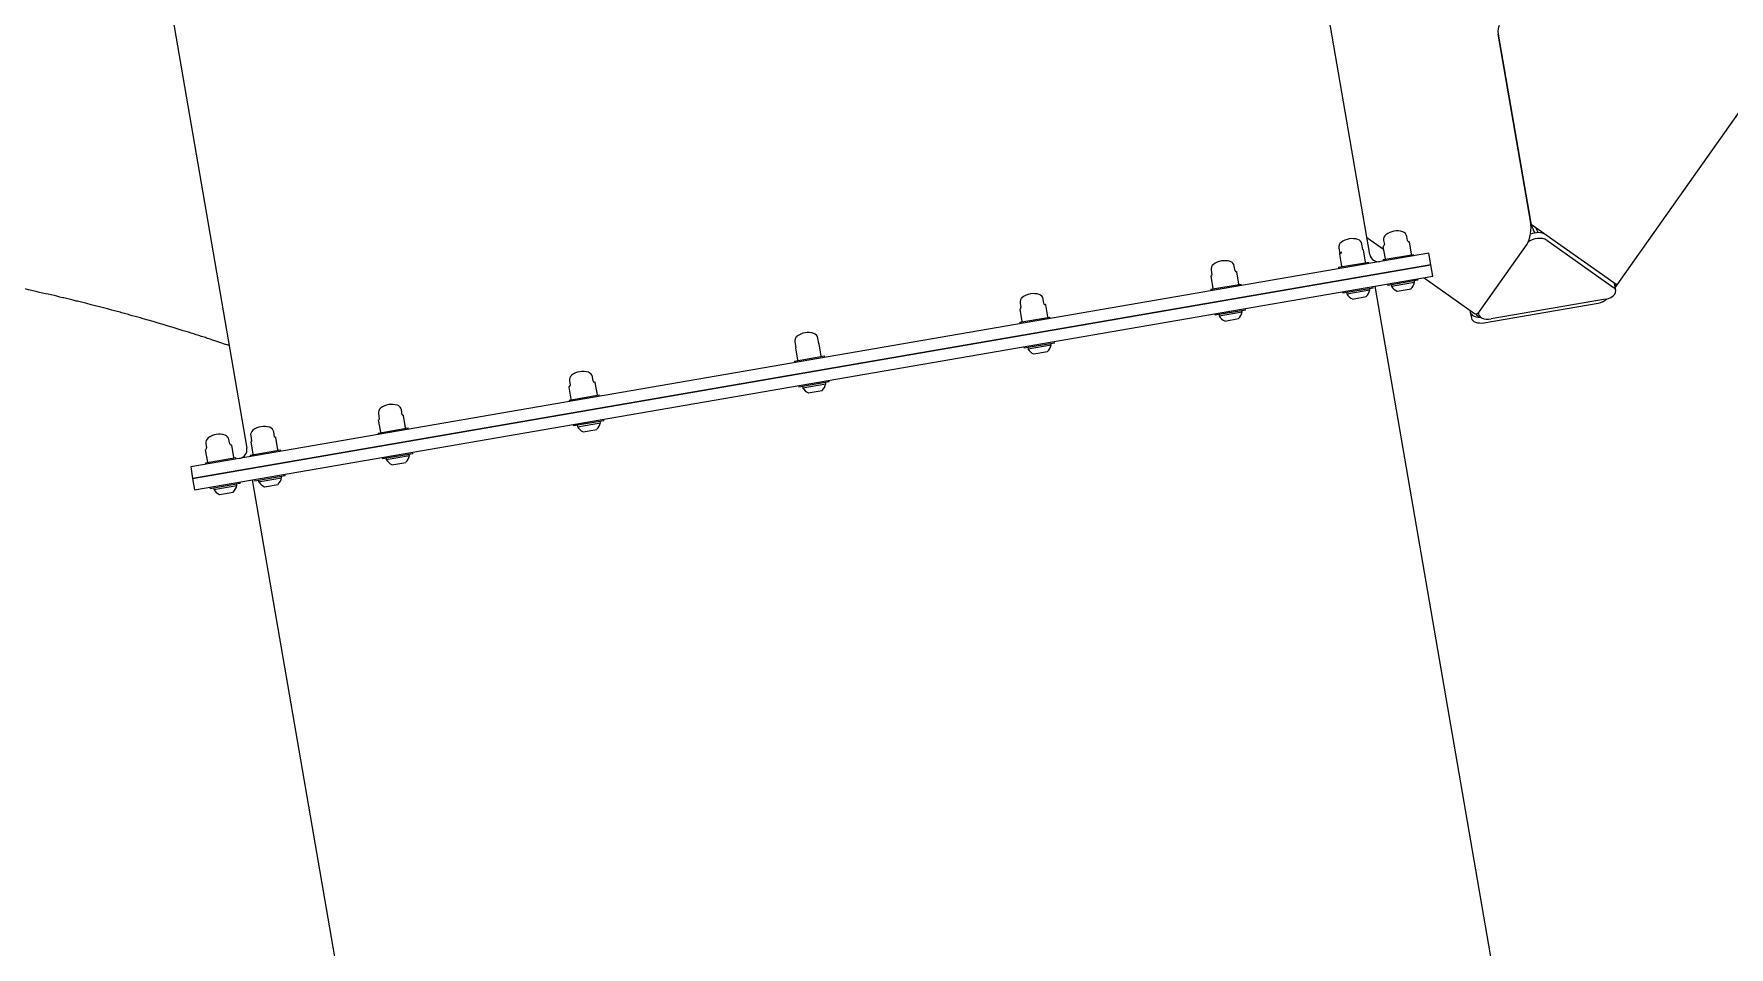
# Model space of a CAD drawing. Header units: millimetres. Extents: x 246416442 to 246896683, y 7418963194 to 7419503218.
# Drawn here: x 246834913 to 246836073, y 7419443512 to 7419444137 of the extents above; entities that cross this region are included whole.
import ezdxf
from ezdxf.lldxf.tags import DXFTag

# ---------------------------------------------------------------- set-up
doc = ezdxf.new("R2010")
doc.units = ezdxf.units.MM
doc.layers.add('L-Hatch Boundary', color=1, linetype='Continuous')
doc.layers.add('L-X-E-PLAY', color=9, linetype='Continuous')
doc.layers.add('L-SUB-SOIL DRAINAGE', color=170, linetype='SUBSOIL', lineweight=20)
doc.styles.get("Standard").update_dxf_attribs({"font": 'arial.ttf'})
tags = doc.linetypes.add('SUBSOIL', pattern='A,12.7,-5.08,["SSD",Standard,S=2.54,R=0,X=-2.54,Y=-1.27],-6.35', length=24.13).pattern_tags.tags
tags[6] = DXFTag(74, 10)

# ---------------------------------------------------------------- blocks, each defined once
blk = doc.blocks.new('Kubus Triple - Moduplay')
at = {"layer": 'L-X-E-PLAY', "lineweight": 25}
for p, q in [((-141455.4, -697982.5), (-141455.4, -698366.1)), ((-140675.4, -698366.1), (-140675.4, -697982.5)), ((-140512, -698415.4), (-140079.1, -697982.5)), ((-140563.1, -698232.4), (-140563.1, -698362.4)), ((-140563.1, -698362.4), (-140563.1, -698232.4)), ((-141483.6, -698362.3), (-141483.6, -698370.8)), ((-141482.4, -698358.2), (-141482.4, -698361.1)), ((-141466.4, -698361.1), (-141466.4, -698358.2)), ((-141465.2, -698370.8), (-141465.2, -698362.3)), ((-141452, -698362.3), (-141452, -698370.8)), ((-141451.3, -698358.2), (-141451.3, -698361.7)), ((-141435.3, -698361.7), (-141435.3, -698358.2)), ((-141434.6, -698370.8), (-141434.6, -698362.3)), ((-141363.4, -698362.3), (-141363.4, -698370.8)), ((-141362.6, -698358.2), (-141362.6, -698361.7)), ((-141346.6, -698361.7), (-141346.6, -698358.2)), ((-141345.9, -698370.8), (-141345.9, -698362.3)), ((-141231.1, -698362.3), (-141231.1, -698370.8)), ((-141229.9, -698358.2), (-141229.9, -698361.1)), ((-141213.9, -698361.1), (-141213.9, -698358.2)), ((-141212.7, -698370.8), (-141212.7, -698362.3)), ((-141073.6, -698362.3), (-141073.6, -698370.8)), ((-141073.4, -698358.2), (-141073.4, -698362)), ((-141057.4, -698362), (-141057.4, -698358.2)), ((-141057.2, -698370.8), (-141057.2, -698362.3)), ((-140917.9, -698362.3), (-140917.9, -698370.8)), ((-140916.9, -698358.2), (-140916.9, -698361.3)), ((-140900.9, -698361.3), (-140900.9, -698358.2)), ((-140899.8, -698370.8), (-140899.8, -698362.3)), ((-140785.2, -698362.3), (-140785.2, -698370.8)), ((-140785, -698362.1), (-140785, -698362.1)), ((-140784.2, -698358.2), (-140784.2, -698361.4)), ((-140768.2, -698361.4), (-140768.2, -698358.2)), ((-140767.4, -698362.1), (-140767.4, -698362.1)), ((-140767.2, -698370.8), (-140767.2, -698362.3)), ((-140695.8, -698362.3), (-140695.8, -698370.8)), ((-140695.5, -698358.2), (-140695.5, -698362)), ((-140679.5, -698362), (-140679.5, -698358.2)), ((-140679.2, -698370.8), (-140679.2, -698362.3)), ((-140675.4, -698354.2), (-140665.6, -698364)), ((-140665.6, -698362.3), (-140665.6, -698370.8)), ((-140664.4, -698358.2), (-140664.4, -698361.1)), ((-140648.4, -698361.1), (-140648.4, -698358.2)), ((-140647.2, -698370.8), (-140647.2, -698362.3)), ((-140635.4, -698372.1), (-141495.4, -698372.1)), ((-141495.4, -698372.1), (-141495.4, -698380.1)), ((-141484.9, -698371.1), (-141463.9, -698371.1)), ((-141484.9, -698371.1), (-141484.9, -698372.1)), ((-141463.9, -698372.1), (-141463.9, -698371.1)), ((-141453.8, -698371.1), (-141432.8, -698371.1)), ((-141453.8, -698371.1), (-141453.8, -698372.1)), ((-141432.8, -698372.1), (-141432.8, -698371.1)), ((-141365.1, -698371.1), (-141344.1, -698371.1)), ((-141365.1, -698371.1), (-141365.1, -698372.1)), ((-141344.1, -698372.1), (-141344.1, -698371.1)), ((-141232.4, -698371.1), (-141211.4, -698371.1)), ((-141232.4, -698371.1), (-141232.4, -698372.1)), ((-141211.4, -698372.1), (-141211.4, -698371.1)), ((-141075.9, -698371.1), (-141054.9, -698371.1)), ((-141075.9, -698371.1), (-141075.9, -698372.1)), ((-141054.9, -698372.1), (-141054.9, -698371.1)), ((-140919.4, -698371.1), (-140898.4, -698371.1)), ((-140919.4, -698371.1), (-140919.4, -698372.1)), ((-140898.4, -698372.1), (-140898.4, -698371.1)), ((-140786.7, -698371.1), (-140765.7, -698371.1)), ((-140786.7, -698371.1), (-140786.7, -698372.1)), ((-140765.7, -698372.1), (-140765.7, -698371.1)), ((-140698, -698371.1), (-140677, -698371.1)), ((-140698, -698371.1), (-140698, -698372.1)), ((-140677, -698372.1), (-140677, -698371.1)), ((-140666.9, -698371.1), (-140645.9, -698371.1)), ((-140666.9, -698371.1), (-140666.9, -698372.1)), ((-140645.9, -698372.1), (-140645.9, -698371.1)), ((-140635.4, -698380.1), (-140635.4, -698372.1)), ((-140563, -698364.5), (-140554.1, -698373.4)), ((-140554.1, -698373.4), (-140514.1, -698413.4)), ((-140635.4, -698380.1), (-141495.4, -698380.1)), ((-141495.4, -698380.1), (-140635.4, -698380.1)), ((-141495.4, -698380.1), (-141495.4, -698388.1)), ((-140635.4, -698388.1), (-140635.4, -698380.1)), ((-140608.1, -698417.4), (-140568.1, -698377.4)), ((-140554.4, -698377.1), (-140514.8, -698416.8)), ((-141495.4, -698388.1), (-140635.4, -698388.1)), ((-141484.9, -698388.1), (-141484.9, -698389.1)), ((-141463.9, -698389.1), (-141484.9, -698389.1)), ((-141482.4, -698389.1), (-141482.4, -698390)), ((-141482.4, -698390), (-141466.4, -698390)), ((-141479.2, -698394.1), (-141469.6, -698394.1)), ((-141466.4, -698390), (-141466.4, -698389.1)), ((-141463.9, -698389.1), (-141463.9, -698388.1)), ((-141455.4, -698388.1), (-141455.4, -699279.4)), ((-141453.8, -698388.1), (-141453.8, -698389.1)), ((-141432.8, -698389.1), (-141453.8, -698389.1)), ((-141451.3, -698389.1), (-141451.3, -698390)), ((-141451.3, -698390), (-141435.3, -698390)), ((-141448, -698394.1), (-141438.5, -698394.1)), ((-141435.3, -698390), (-141435.3, -698389.1)), ((-141432.8, -698389.1), (-141432.8, -698388.1)), ((-141365.1, -698388.1), (-141365.1, -698389.1)), ((-141344.1, -698389.1), (-141365.1, -698389.1)), ((-141362.6, -698389.1), (-141362.6, -698390)), ((-141362.6, -698390), (-141346.6, -698390)), ((-141359.4, -698394.1), (-141349.8, -698394.1)), ((-141346.6, -698390), (-141346.6, -698389.1)), ((-141344.1, -698389.1), (-141344.1, -698388.1)), ((-141232.4, -698388.1), (-141232.4, -698389.1)), ((-141211.4, -698389.1), (-141232.4, -698389.1)), ((-141229.9, -698389.1), (-141229.9, -698390)), ((-141229.9, -698390), (-141213.9, -698390)), ((-141226.7, -698394.1), (-141217.2, -698394.1)), ((-141213.9, -698390), (-141213.9, -698389.1)), ((-141211.4, -698389.1), (-141211.4, -698388.1)), ((-141075.9, -698388.1), (-141075.9, -698389.1)), ((-141054.9, -698389.1), (-141075.9, -698389.1)), ((-141073.4, -698389.1), (-141073.4, -698390)), ((-141073.4, -698390), (-141057.4, -698390)), ((-141070.2, -698394.1), (-141060.6, -698394.1)), ((-141057.4, -698390), (-141057.4, -698389.1)), ((-141054.9, -698389.1), (-141054.9, -698388.1)), ((-140919.4, -698388.1), (-140919.4, -698389.1)), ((-140898.4, -698389.1), (-140919.4, -698389.1)), ((-140916.9, -698389.1), (-140916.9, -698390)), ((-140916.9, -698390), (-140900.9, -698390)), ((-140913.6, -698394.1), (-140904.1, -698394.1)), ((-140900.9, -698390), (-140900.9, -698389.1)), ((-140898.4, -698389.1), (-140898.4, -698388.1)), ((-140786.7, -698388.1), (-140786.7, -698389.1)), ((-140765.7, -698389.1), (-140786.7, -698389.1)), ((-140784.2, -698389.1), (-140784.2, -698390)), ((-140784.2, -698390), (-140768.2, -698390)), ((-140781, -698394.1), (-140771.4, -698394.1)), ((-140768.2, -698390), (-140768.2, -698389.1)), ((-140765.7, -698389.1), (-140765.7, -698388.1)), ((-140698, -698388.1), (-140698, -698389.1)), ((-140677, -698389.1), (-140698, -698389.1)), ((-140695.5, -698389.1), (-140695.5, -698390)), ((-140695.5, -698390), (-140679.5, -698390)), ((-140692.3, -698394.1), (-140682.8, -698394.1)), ((-140679.5, -698390), (-140679.5, -698389.1)), ((-140677, -698389.1), (-140677, -698388.1)), ((-140675.4, -699279.4), (-140675.4, -698388.1)), ((-140666.9, -698388.1), (-140666.9, -698389.1)), ((-140645.9, -698389.1), (-140666.9, -698389.1)), ((-140664.4, -698389.1), (-140664.4, -698390)), ((-140664.4, -698390), (-140648.4, -698390)), ((-140661.2, -698394.1), (-140651.6, -698394.1)), ((-140648.4, -698390), (-140648.4, -698389.1)), ((-140645.9, -698389.1), (-140645.9, -698388.1)), ((-140641.5, -698388.1), (-140611.6, -698418)), ((-140614.3, -698416.7), (-140614.3, -698420.8)), ((-140609, -698418.1), (-140609, -698419.1)), ((-140514.1, -698413.4), (-140512, -698415.4)), ((-140513.8, -698414.4), (-140513.3, -698414.4)), ((-140513.7, -698419.1), (-140513.7, -698415)), ((-140513.7, -698417.1), (-140512, -698415.4)), ((-140606.3, -698425.4), (-140527, -698425.4)), ((-140521.7, -698423.7), (-140601, -698423.7))]:
    blk.add_line(p, q, dxfattribs=at)
for centre, radius, start, end in [((-141483.3, -698362.3), 0.25, 92.3401, 180), ((-141483.4, -698361.1), 0.971, 297.3885, 359.5218), ((-141478.4, -698358.2), 4, 117.5333, 180), ((-141474.4, -698365.9), 12.7, 62.4667, 117.5333), ((-141470.4, -698358.2), 4, 0, 62.4667), ((-141465.4, -698361.1), 0.97, 180.4551, 242.6717), ((-141465.5, -698362.3), 0.25, 0, 87.6839), ((-141451.7, -698362.3), 0.25, 92.4702, 180), ((-141447.3, -698358.2), 4, 117.5333, 180), ((-141451.4, -698361.7), 0.149, 353.4278, 2.5065), ((-141443.3, -698365.9), 12.7, 62.4667, 117.5333), ((-141439.3, -698358.2), 4, 0, 62.4667), ((-141435.1, -698361.7), 0.164, 177.6646, 185.9564), ((-141434.8, -698362.3), 0.25, 0, 87.5626), ((-141363.1, -698362.3), 0.25, 92.4542, 180), ((-141358.6, -698358.2), 4, 117.5333, 180), ((-141362, -698361.7), 0.576, 179.2767, 179.5917), ((-141362.6, -698361.7), 0.0516, 175.1826, 183.6637), ((-141354.6, -698365.9), 12.7, 62.4667, 117.5333), ((-141350.6, -698358.2), 4, 0, 62.4667), ((-141346.1, -698362.3), 0.25, 0, 87.5775), ((-141230.8, -698362.3), 0.25, 92.343, 180), ((-141230.9, -698361.1), 0.965, 282.9441, 289.7586), ((-141230.9, -698361.1), 0.965, 304.6937, 358.8475), ((-141225.9, -698358.2), 4, 117.5333, 180), ((-141221.9, -698365.9), 12.7, 62.4667, 117.5333), ((-141217.9, -698358.2), 4, 0, 62.4667), ((-141213, -698361.1), 0.963, 181.1237, 257.1971), ((-141213, -698362.3), 0.25, 0, 87.6811), ((-141073.4, -698362.3), 0.25, 92.6044, 180), ((-141069.4, -698358.2), 4, 117.5333, 180), ((-141065.4, -698365.9), 12.7, 62.4667, 117.5333), ((-141061.4, -698358.2), 4, 0, 62.4667), ((-141057.4, -698362.3), 0.25, 0, 84.4947), ((-140917.7, -698362.3), 0.25, 92.3762, 180), ((-140917.7, -698361.3), 0.815, 277.849, 355.5076), ((-140912.9, -698358.2), 4, 117.5333, 180), ((-140908.9, -698365.9), 12.7, 62.4667, 117.5333), ((-140904.9, -698358.2), 4, 0, 62.4667), ((-140900.1, -698361.3), 0.815, 184.5206, 262.1436), ((-140900.1, -698362.3), 0.25, 0, 87.6502), ((-140785, -698362.3), 0.25, 92.3853, 180), ((-140785, -698361.7), 0.357, 269.8889, 280.6251), ((-140785, -698361.3), 0.788, 273.9875, 354.0971), ((-140780.2, -698358.2), 4, 117.5333, 180), ((-140776.2, -698365.9), 12.7, 62.4667, 117.5333), ((-140772.2, -698358.2), 4, 0, 62.4667), ((-140767.4, -698361.3), 0.789, 185.965, 265.974), ((-140767.4, -698361.5), 0.638, 256.3081, 269.2343), ((-140767.4, -698362.3), 0.25, 0, 87.6417), ((-140695.6, -698362.3), 0.25, 92.5803, 180), ((-140695.6, -698362), 0.0996, 277.7896, 311.784), ((-140691.5, -698358.2), 4, 117.5333, 180), ((-140687.5, -698365.9), 12.7, 62.4667, 117.5333), ((-140683.5, -698358.2), 4, 0, 62.4667), ((-140679.5, -698362), 0.0991, 213.6465, 262.504), ((-140679.5, -698362.3), 0.25, 0, 87.4598), ((-140665.3, -698362.3), 0.25, 92.3401, 180), ((-140665.4, -698361.1), 0.971, 297.2551, 359.5216), ((-140660.4, -698358.2), 4, 117.5333, 180), ((-140656.4, -698365.9), 12.7, 62.4667, 117.5333), ((-140652.4, -698358.2), 4, 0, 62.4667), ((-140647.4, -698361.1), 0.97, 180.453, 242.4722), ((-140647.5, -698362.3), 0.25, 0, 87.6839), ((-141483.3, -698370.8), 0.25, 180, 270), ((-141465.5, -698370.8), 0.25, 270, 0), ((-141461.4, -698366.1), 6, 270, 0), ((-141451.7, -698370.8), 0.25, 180, 270), ((-141434.8, -698370.8), 0.25, 270, 0), ((-141363.1, -698370.8), 0.25, 180, 270), ((-141346.1, -698370.8), 0.25, 270, 0), ((-141230.8, -698370.8), 0.25, 180, 270), ((-141213, -698370.8), 0.25, 270, 0), ((-141073.4, -698370.8), 0.25, 180, 270), ((-141057.4, -698370.8), 0.25, 270, 0), ((-140917.7, -698370.8), 0.25, 180, 270), ((-140900.1, -698370.8), 0.25, 270, 0), ((-140785, -698370.8), 0.25, 180, 270), ((-140767.4, -698370.8), 0.25, 270, 0), ((-140695.6, -698370.8), 0.25, 180, 270), ((-140679.5, -698370.8), 0.25, 270, 0), ((-140669.4, -698366.1), 6, 180, 270), ((-140665.3, -698370.8), 0.25, 180, 270), ((-140647.5, -698370.8), 0.25, 270, 0), ((-141474.6, -698387.1), 8.32, 200, 236.5916), ((-141474.2, -698387.1), 8.32, 303.4084, 340), ((-141443.4, -698387.1), 8.32, 200, 236.5916), ((-141443.1, -698387.1), 8.32, 303.4084, 340), ((-141354.8, -698387.1), 8.32, 200, 236.5916), ((-141354.4, -698387.1), 8.32, 303.4084, 340), ((-141222.1, -698387.1), 8.32, 200, 236.5916), ((-141221.7, -698387.1), 8.32, 303.4084, 340), ((-141065.6, -698387.1), 8.32, 200, 236.5916), ((-141065.2, -698387.1), 8.32, 303.4084, 340), ((-140909.1, -698387.1), 8.32, 200, 236.5916), ((-140908.7, -698387.1), 8.32, 303.4084, 340), ((-140776.4, -698387.1), 8.32, 200, 236.5916), ((-140776, -698387.1), 8.32, 303.4084, 340), ((-140687.7, -698387.1), 8.32, 200, 236.5916), ((-140687.4, -698387.1), 8.32, 303.4084, 340), ((-140656.6, -698387.1), 8.32, 200, 236.5916), ((-140656.2, -698387.1), 8.32, 303.4084, 340), ((-140603.1, -698412.4), 10, 216.8699, 238.1719), ((-140523.1, -698412.4), 10, 339.9442, 348.4631), ((-140523.1, -698412.4), 10, 348.4631, 349.4499)]:
    blk.add_arc(centre, radius, start, end, dxfattribs=at)
for centre, major_axis, ratio, start_param, end_param in [((-140558.1, -698237.4), (2.6, -11.1), 0.381966, 3.373416, 4.158815), ((-141483.4, -698361.1), (-0.41, 0.912), 0.998365, 2.760379, 3.200566), ((-141465.4, -698361.1), (0.41, 0.912), 0.998365, 3.082448, 3.522806), ((-141451.8, -698361.1), (-0.071, 0.997), 0.944485, 3.115012, 3.137341), ((-141363.2, -698361.1), (-0.076, 0.997), 0.950853, 3.110399, 3.153612), ((-141345.6, -698361.6), (0.999, 0.05), 0.952518, 3.089185, 3.141308), ((-141346, -698361.1), (0.076, 0.997), 0.950853, 3.130007, 3.172786), ((-141230.9, -698361.1), (-0.309, 0.951), 0.997122, 2.868866, 3.449125), ((-141212.9, -698361.1), (0.309, 0.951), 0.997122, 3.226765, 3.414319), ((-140917.7, -698361.1), (-0.128, 0.992), 0.983019, 3.0565, 3.162826), ((-140900, -698361.1), (0.128, 0.992), 0.983019, 3.120376, 3.226686), ((-140785, -698361.1), (-0.116, 0.993), 0.97918, 3.111265, 3.148664), ((-140696.4, -698361.6), (-0.909, 0.417), 0.942386, 2.955096, 3.10205), ((-140695, -698361.1), (0.042, -0.999), 0.827483, 0.006328, 1.536218), ((-140665.4, -698361.1), (-0.41, 0.912), 0.998365, 2.760379, 3.198358), ((-140647.4, -698361.1), (0.41, 0.912), 0.998365, 3.078882, 3.522806), ((-140568.1, -698367.4), (-2.6, -11.1), 0.381966, 0.553574, 2.124371), ((-140558.1, -698367.4), (-2.6, 11.1), 0.381966, 1.017222, 1.21858), ((-140561.4, -698379.4), (-8, 0), 0.57735, 3.665191, 5.528395), ((-140561.4, -698375.4), (-8, 0), 0.57735, 3.665191, 5.13717), ((-140558.1, -698367.4), (2.6, -11.1), 0.381966, 4.360173, 4.928923), ((-140558.1, -698367.4), (1.31, -5.57), 0.381966, 4.570331, 5.311118), ((-140606.3, -698416.7), (8, 0), 0.57735, 2.89295, 4.483389), ((-140606.3, -698420.8), (8, 0), 0.57735, 3.141593, 4.712389), ((-140608.1, -698407.4), (2.6, 11.1), 0.381966, 2.909769, 3.695167), ((-140601, -698419.1), (8, 0), 0.57735, 2.888388, 4.712389), ((-140521.7, -698419.1), (-8, 0), 0.57735, 1.570796, 3.665191), ((-140521.7, -698415), (-8, 0), 0.57735, 3.141593, 3.665191), ((-140518.1, -698407.4), (-2.6, 11.1), 0.381966, 3.66119, 3.957457), ((-140527, -698420.8), (-8, 0), 0.57735, 1.570796, 2.482984)]:
    blk.add_ellipse(centre, major_axis=major_axis, ratio=ratio, start_param=start_param, end_param=end_param, dxfattribs=at)
for points, knots in [([(-141455.4, -698294.8), (-141457, -698294), (-141460.2, -698292.2), (-141464.5, -698289.9), (-141468.2, -698287.9), (-141474.7, -698284.5), (-141488.6, -698277.3), (-141503.9, -698269.7), (-141516, -698264), (-141520.6, -698261.8), (-141524.1, -698260.1), (-141533.6, -698255.7), (-141543.1, -698251.4), (-141552.3, -698247.4), (-141555.5, -698246), (-141558.7, -698244.6), (-141565.9, -698241.5), (-141573.1, -698238.5), (-141580.5, -698235.4), (-141585.1, -698233.5), (-141591.6, -698230.9), (-141598.1, -698228.4), (-141603.4, -698226.3), (-141606.9, -698224.9), (-141612.9, -698222.6), (-141618.8, -698220.4), (-141624.9, -698218.1), (-141630.1, -698216.2), (-141635.4, -698214.3), (-141640.5, -698212.5), (-141644, -698211.3), (-141648.3, -698209.8), (-141652.7, -698208.3), (-141656.8, -698206.9), (-141659.9, -698205.8), (-141664.1, -698204.4), (-141668.5, -698203), (-141673, -698201.5), (-141676.4, -698200.4), (-141679.9, -698199.3), (-141683.5, -698198.1), (-141687, -698197.1), (-141690.1, -698196.1), (-141693.3, -698195.1), (-141697.6, -698193.8), (-141701.9, -698192.5), (-141706, -698191.3), (-141709, -698190.4), (-141712.5, -698189.4), (-141716.6, -698188.2), (-141720.6, -698187.1), (-141724.6, -698186), (-141728.3, -698184.9), (-141731.5, -698184), (-141734.4, -698183.2), (-141737.5, -698182.4), (-141741, -698181.5), (-141744.2, -698180.6), (-141747.2, -698179.9), (-141750.4, -698179), (-141753.9, -698178.1), (-141757.3, -698177.3), (-141760.5, -698176.5), (-141763.9, -698175.6), (-141767.3, -698174.8), (-141770.8, -698173.9), (-141774.3, -698173.1), (-141777.8, -698172.3), (-141780.8, -698171.6), (-141784, -698170.8), (-141787.3, -698170.1), (-141790.9, -698169.3), (-141794.7, -698168.4), (-141798.8, -698167.5), (-141802.9, -698166.6), (-141806.7, -698165.8), (-141810.1, -698165.1), (-141813.2, -698164.5), (-141816.3, -698163.8), (-141819.8, -698163.1), (-141823.5, -698162.4), (-141827.2, -698161.6), (-141830.7, -698161), (-141834.3, -698160.3), (-141838, -698159.6), (-141841.6, -698158.9), (-141845.4, -698158.2), (-141849.2, -698157.5), (-141852.6, -698156.9), (-141855.6, -698156.4), (-141858.5, -698155.9), (-141861.8, -698155.4), (-141865.2, -698154.8), (-141868.5, -698154.3), (-141871.6, -698153.7), (-141874.5, -698153.3), (-141877.5, -698152.8), (-141880.8, -698152.3), (-141884.4, -698151.8), (-141887.7, -698151.3), (-141890.9, -698150.8), (-141893.9, -698150.4), (-141897, -698149.9), (-141900.1, -698149.5), (-141903.1, -698149.1), (-141906.1, -698148.7), (-141909.5, -698148.2), (-141913.3, -698147.7), (-141917.1, -698147.2), (-141920.6, -698146.8), (-141923.8, -698146.4), (-141927.5, -698146), (-141931.5, -698145.5), (-141935.5, -698145), (-141938.2, -698144.7), (-141939.6, -698144.6), (-141939.8, -698144.6)], [0, 0, 0, 0, 0.010521, 0.021787, 0.028788, 0.03533, 0.064867, 0.121439, 0.13649, 0.143821, 0.15138, 0.159433, 0.205555, 0.213163, 0.218952, 0.226082, 0.23336, 0.265306, 0.272428, 0.280486, 0.294565, 0.313724, 0.321376, 0.328641, 0.335805, 0.358787, 0.366186, 0.374303, 0.391392, 0.399047, 0.406008, 0.413238, 0.426145, 0.433293, 0.439127, 0.445303, 0.459174, 0.466396, 0.47307, 0.480255, 0.488123, 0.495391, 0.501603, 0.507495, 0.514599, 0.528179, 0.534139, 0.539419, 0.546971, 0.555625, 0.563981, 0.571616, 0.579838, 0.586682, 0.591125, 0.597837, 0.605541, 0.611988, 0.617324, 0.623787, 0.63149, 0.638388, 0.644318, 0.651319, 0.658477, 0.664824, 0.67278, 0.679324, 0.686013, 0.691043, 0.698625, 0.705787, 0.712552, 0.721557, 0.730269, 0.737042, 0.744444, 0.750598, 0.755702, 0.762836, 0.77174, 0.777845, 0.785005, 0.792572, 0.79926, 0.806785, 0.814015, 0.82182, 0.829687, 0.834065, 0.839837, 0.846959, 0.853352, 0.859852, 0.866709, 0.871701, 0.876917, 0.88432, 0.891308, 0.898338, 0.904004, 0.909945, 0.916146, 0.92222, 0.928213, 0.934091, 0.939978, 0.948072, 0.956415, 0.962453, 0.968558, 0.975173, 0.984283, 0.991994, 0.998616, 1, 1, 1, 1]), ([(-141451.3, -698361.7), (-141451.3, -698361.7), (-141451.3, -698361.8), (-141451.3, -698361.8), (-141451.3, -698361.8), (-141451.3, -698361.8), (-141451.3, -698361.9), (-141451.3, -698361.9), (-141451.4, -698361.9), (-141451.4, -698362), (-141451.5, -698362), (-141451.5, -698362), (-141451.6, -698362.1), (-141451.6, -698362.1), (-141451.7, -698362.1), (-141451.7, -698362.1), (-141451.7, -698362.1)], [0, 0, 0, 0, 0.065806, 0.158186, 0.250884, 0.329091, 0.402056, 0.471927, 0.546495, 0.619447, 0.692206, 0.765847, 0.841024, 0.916378, 0.979354, 1, 1, 1, 1]), ([(-141434.8, -698362.1), (-141434.8, -698362.1), (-141434.8, -698362.1), (-141434.9, -698362.1), (-141434.9, -698362.1), (-141435, -698362), (-141435.1, -698362), (-141435.1, -698362), (-141435.2, -698361.9), (-141435.2, -698361.9), (-141435.2, -698361.9), (-141435.2, -698361.8), (-141435.2, -698361.8), (-141435.3, -698361.8), (-141435.3, -698361.8), (-141435.3, -698361.7), (-141435.3, -698361.7)], [0, 0, 0, 0, 0.024284, 0.087417, 0.155517, 0.22851, 0.304421, 0.379434, 0.452262, 0.523903, 0.59566, 0.669062, 0.746092, 0.82938, 0.925932, 1, 1, 1, 1]), ([(-141362.6, -698361.7), (-141362.6, -698361.7), (-141362.6, -698361.7), (-141362.6, -698361.7), (-141362.6, -698361.7), (-141362.6, -698361.7), (-141362.6, -698361.8), (-141362.7, -698361.8), (-141362.7, -698361.9), (-141362.7, -698361.9), (-141362.8, -698361.9), (-141362.8, -698362), (-141362.9, -698362), (-141362.9, -698362.1), (-141363, -698362.1), (-141363, -698362.1), (-141363.1, -698362.1), (-141363.1, -698362.1), (-141363.1, -698362.1)], [0, 0, 0, 0, 0.001323, 0.086806, 0.169643, 0.250865, 0.331623, 0.404294, 0.470421, 0.540696, 0.612023, 0.682953, 0.754233, 0.826391, 0.898645, 0.932815, 0.971359, 1, 1, 1, 1]), ([(-141346.1, -698362.1), (-141346.1, -698362.1), (-141346.2, -698362.1), (-141346.2, -698362.1), (-141346.2, -698362.1), (-141346.2, -698362.1), (-141346.3, -698362.1), (-141346.3, -698362), (-141346.4, -698362), (-141346.5, -698361.9), (-141346.5, -698361.9), (-141346.5, -698361.9), (-141346.6, -698361.8), (-141346.6, -698361.8), (-141346.6, -698361.7), (-141346.6, -698361.7), (-141346.6, -698361.7), (-141346.6, -698361.7), (-141346.6, -698361.7), (-141346.6, -698361.7)], [0, 0, 0, 0, 0.015173, 0.054456, 0.080102, 0.106105, 0.174702, 0.245462, 0.317812, 0.3892, 0.45911, 0.528362, 0.597895, 0.667374, 0.748963, 0.828934, 0.908614, 0.988891, 1, 1, 1, 1]), ([(-141073.4, -698362), (-141073.4, -698362), (-141073.4, -698362), (-141073.4, -698362.1), (-141073.4, -698362.1), (-141073.4, -698362.1)], [0, 0, 0, 0, 0.140602, 0.659803, 1, 1, 1, 1]), ([(-141073.4, -698362.1), (-141073.4, -698362.1), (-141073.4, -698362.1), (-141073.4, -698362.1), (-141073.4, -698362.1), (-141073.4, -698362.1), (-141073.4, -698362.1), (-141073.4, -698362.1)], [0, 0, 0, 0, 0.070686, 0.347976, 0.63669, 0.856571, 1, 1, 1, 1]), ([(-141057.4, -698362.2), (-141057.4, -698362.2), (-141057.4, -698362.2), (-141057.4, -698362.2), (-141057.4, -698362.2), (-141057.4, -698362.1), (-141057.4, -698362.1), (-141057.4, -698362), (-141057.4, -698362), (-141057.4, -698362)], [0, 0, 0, 0, 0.063696, 0.198533, 0.334565, 0.476775, 0.642465, 0.816076, 1, 1, 1, 1]), ([(-140695.5, -698362), (-140695.5, -698362), (-140695.5, -698362), (-140695.5, -698362), (-140695.5, -698362.1), (-140695.5, -698362.1), (-140695.6, -698362.1), (-140695.6, -698362.1), (-140695.6, -698362.1), (-140695.6, -698362.1)], [0, 0, 0, 0, 0.036378, 0.240859, 0.428245, 0.593277, 0.741598, 0.897256, 1, 1, 1, 1]), ([(-140695.6, -698362.2), (-140695.6, -698362.2), (-140695.6, -698362.1), (-140695.6, -698362.1), (-140695.6, -698362.1), (-140695.6, -698362.1)], [0, 0, 0, 0, 0.5, 0.5, 1, 1, 1, 1]), ([(-140679.5, -698362.1), (-140679.5, -698362.1), (-140679.5, -698362), (-140679.5, -698362), (-140679.5, -698362), (-140679.5, -698362)], [0, 0, 0, 0, 0.227832, 0.615059, 1, 1, 1, 1])]:
    blk.add_open_spline(points, degree=3, knots=knots, dxfattribs=at)

msp = doc.modelspace()

# ---------------------------------------------------------------- linework, layer by layer
at = {"layer": 'L-Hatch Boundary'}
for centre, radius, start, end in [((246837109.1, 7419443602.6), 6285, 47.96542, 198.07766), ((246837024.6, 7419443916.9), 6564.7, 255.02427, 9.58483)]:
    msp.add_arc(centre, radius, start, end, dxfattribs=at)
at = {"layer": 'L-SUB-SOIL DRAINAGE', "ltscale": 0.75, "flags": 128}
msp.add_lwpolyline([(246836375.8, 7419368838, 0.049859), (246836452.7, 7419367265, 1.020543), (246838457.4, 7419363126.5, 0.507423), (246850958.7, 7419364620.6, 0.34783), (246860630.1, 7419364185, 0.95316), (246871514.2, 7419375336.2, 0.546089), (246865357.3, 7419391537), (246864331.6, 7419392202.5, 0.150991), (246858079.6, 7419390951.1, -0.535883), (246847993.3, 7419386178.8, -0.984857), (246841094.3, 7419392263.5, 0.048323), (246837369.4, 7419394790.3, -0.782041), (246859516.8, 7419399812.1, 0.326657), (246863339.2, 7419409468.3, 2.547694), (246851636.6, 7419416690.1, 0.258508), (246846203.9, 7419412601.5), (246842481.4, 7419417148.5), (246849924.6, 7419423239.5, 0.226894), (246850840.6, 7419425193.4), (246863936.9, 7419436077.3, 0.937903), (246860987.8, 7419443087, 0.16139), (246859063.4, 7419444536.1, 0.543513), (246850931.8, 7419449690.9, 0.965246), (246840526, 7419449656.9, 0.686425), (246830418.6, 7419442236.6), (246830214.5, 7419441333.6, 0.069561), (246826929.1, 7419442860.9), (246826948.5, 7419447931.5)], format="xyb", dxfattribs=at)

# ---------------------------------------------------------------- block references
at = {"layer": 'L-X-E-PLAY', "rotation": 9.786989520025928}
msp.add_blockref('Kubus Triple - Moduplay', (246855742.7, 7420156101.6), dxfattribs=at)
msp.add_blockref('Kubus Triple - Moduplay', (246855742.7, 7420156101.6), dxfattribs=at)

doc.saveas('drawing.dxf')
